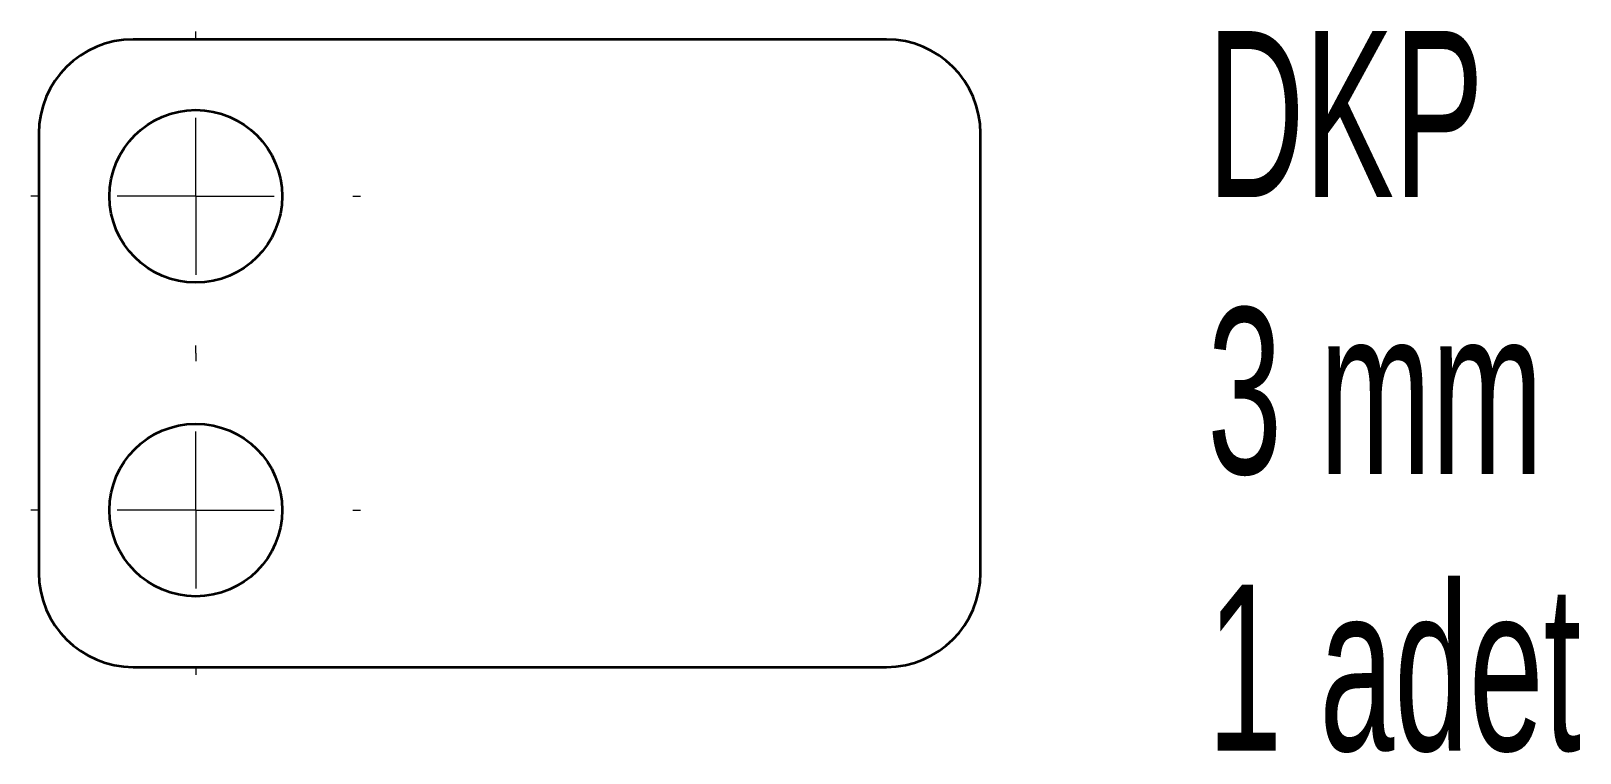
# Model space of a CAD drawing. Header units: millimetres. Extents: x 95.6 to 145, y 89.9 to 112.9.
import ezdxf

# ---------------------------------------------------------------- set-up
doc = ezdxf.new("R2010")
doc.units = ezdxf.units.MM
doc.styles.add('SLDTEXTSTYLE0', font='TXT', dxfattribs={"width": 0.605})

# ---------------------------------------------------------------- blocks, each defined once
blk = doc.blocks.new('SW_CENTERMARKSYMBOL_0')
at = {"color": 0, "linetype": 'Continuous', "lineweight": 18}
for p, q in [((0, 5), (0, 5.25)), ((0, 0), (0, 2.5)), ((-5, 0), (-5.25, 0)), ((0, 0), (-2.5, 0)), ((0, 0), (0, -2.5)), ((0, 0), (2.5, 0)), ((5, 0), (5.25, 0)), ((0, -5), (0, -5.25))]:
    blk.add_line(p, q, dxfattribs=at)
blk = doc.blocks.new('SW_CENTERMARKSYMBOL_1')
at = {"color": 0, "linetype": 'Continuous', "lineweight": 18}
for p, q in [((0, 5), (0, 5.25)), ((0, 0), (0, 2.5)), ((-5, 0), (-5.25, 0)), ((0, 0), (-2.5, 0)), ((0, 0), (0, -2.5)), ((0, 0), (2.5, 0)), ((5, 0), (5.25, 0)), ((0, -5), (0, -5.25))]:
    blk.add_line(p, q, dxfattribs=at)

msp = doc.modelspace()

# ---------------------------------------------------------------- linework, layer by layer
at = {"color": 7, "linetype": 'Continuous', "lineweight": 35}
for p, q in [((122.887, 112.68), (98.887, 112.68)), ((95.887, 109.68), (95.887, 95.68)), ((125.887, 95.68), (125.887, 109.68)), ((98.887, 92.68), (122.887, 92.68))]:
    msp.add_line(p, q, dxfattribs=at)
for centre in [(100.887, 107.68), (100.887, 97.68)]:
    msp.add_circle(centre, 2.75, dxfattribs=at)
for centre, start, end in [((98.887, 109.68), 90, 180), ((122.887, 109.68), 0, 90), ((98.887, 95.68), 180, 270), ((122.887, 95.68), 270, 0)]:
    msp.add_arc(centre, 3, start, end, dxfattribs=at)

# ---------------------------------------------------------------- block references
at = {"color": 7, "linetype": 'Continuous', "lineweight": 18}
for name, p in [('SW_CENTERMARKSYMBOL_0', (100.887, 107.68)), ('SW_CENTERMARKSYMBOL_1', (100.887, 97.68))]:
    msp.add_blockref(name, p, dxfattribs=at)

# ---------------------------------------------------------------- texts
at = {"color": 7, "linetype": 'Continuous', "lineweight": 0, "insert": (133.113, 112.948), "char_height": 5.29167, "attachment_point": 1, "style": 'SLDTEXTSTYLE0'}
msp.add_mtext('DKP^J3 mm^J1 adet', dxfattribs=at)

doc.saveas('drawing.dxf')
